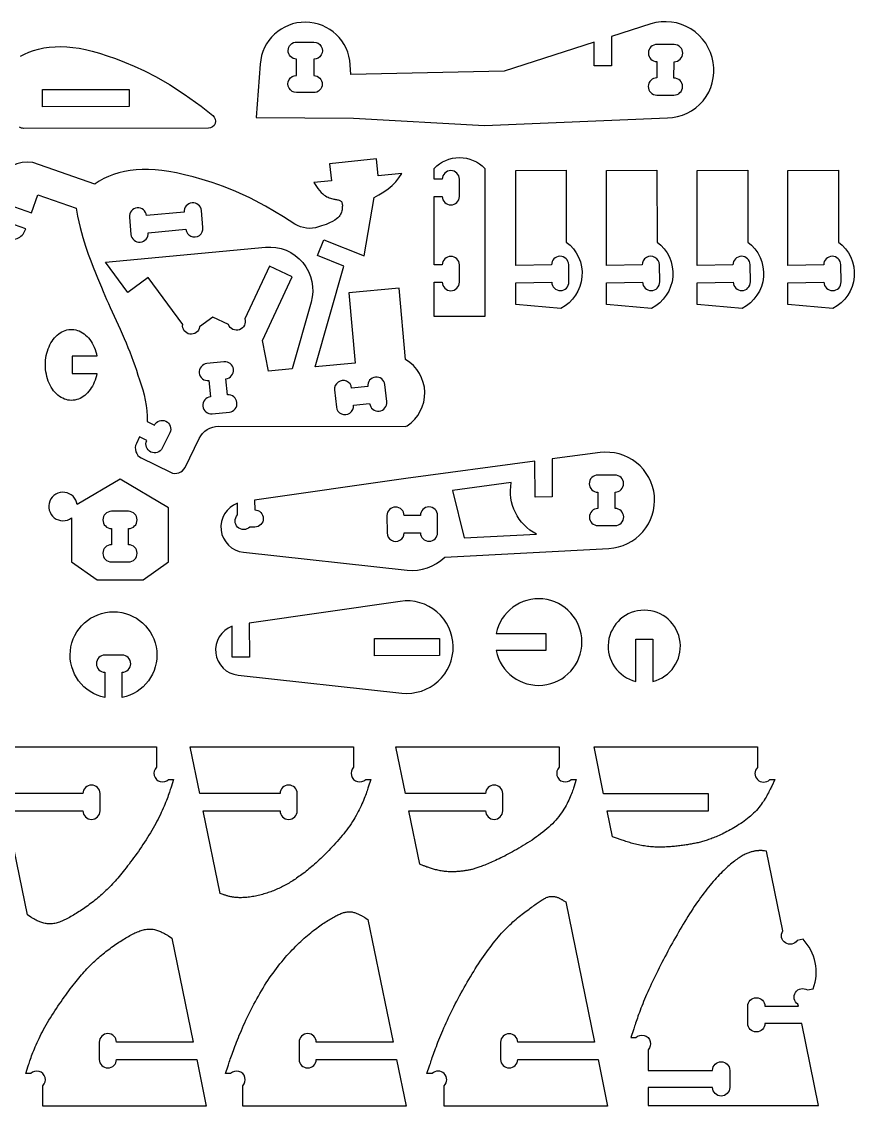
# Model space of a CAD drawing. Extents: x 792.4 to 836.1, y 6.7 to 36.6.
# Drawn here: x 824.03 to 836.14, y 6.92 to 22.71 of the extents above; entities that cross this region are included whole.
import ezdxf

# ---------------------------------------------------------------- set-up
doc = ezdxf.new("R2010")
doc.units = 0
doc.layers.add('EXTERNAL_CUT', color=1, linetype='CONTINUOUS')
doc.layers.add('INTERNAL_CUT', color=5, linetype='CONTINUOUS')

msp = doc.modelspace()

# ---------------------------------------------------------------- linework, layer by layer
at = {"layer": 'EXTERNAL_CUT', "flags": 128}
for points in [[(833.424, 21.31, 0.462339), (834.087, 22.113, 0.462339), (833.18, 22.675), (832.61, 22.491), (832.607, 22.066), (832.357, 22.068), (832.359, 22.411), (831.05, 21.99), (828.817, 21.938), (828.809, 22.082, 0.937775), (827.498, 22.091), (827.442, 21.314), (828.857, 21.304), (830.761, 21.197), (833.424, 21.31)], [(824.014, 22.205), (824.072, 22.238), (824.135, 22.267), (824.203, 22.291), (824.275, 22.311), (824.352, 22.327), (824.431, 22.338), (824.514, 22.344), (824.598, 22.346), (824.685, 22.343), (824.773, 22.335), (824.863, 22.322), (824.957, 22.304), (825.056, 22.28), (825.161, 22.25), (825.273, 22.214), (825.394, 22.171), (825.523, 22.121), (825.663, 22.063), (825.816, 21.993), (825.986, 21.905), (826.177, 21.793), (826.393, 21.653), (826.638, 21.478), (826.809, 21.345, -0.714484), (826.745, 21.157), (824.056, 21.156, -0.155709), (823.995, 21.175)], [(823.923, 20.016), (824.171, 19.929), (824.262, 20.19), (824.82, 19.995), (824.842, 19.879), (824.88, 19.714), (824.919, 19.569), (824.957, 19.441), (824.996, 19.327), (825.033, 19.227), (825.068, 19.137), (825.102, 19.055), (825.133, 18.981), (825.162, 18.911), (825.189, 18.846), (825.215, 18.784), (825.24, 18.724), (825.265, 18.666), (825.291, 18.607), (825.317, 18.548), (825.345, 18.487), (825.373, 18.425), (825.403, 18.362), (825.432, 18.297), (825.462, 18.232), (825.491, 18.166), (825.52, 18.1), (825.548, 18.034), (825.575, 17.968), (825.601, 17.902), (825.626, 17.837), (825.65, 17.77), (825.673, 17.703), (825.697, 17.636), (825.72, 17.567), (825.743, 17.496), (825.766, 17.424), (825.789, 17.35), (825.809, 17.276), (825.827, 17.2), (825.842, 17.123), (825.852, 17.045), (825.856, 16.967), (825.854, 16.889), (825.96, 16.837, -0.414214), (826.127, 16.894, -0.414214), (826.184, 16.727), (826.074, 16.503, -0.414214), (825.907, 16.446, -0.414214), (825.85, 16.613), (825.744, 16.665), (825.698, 16.571, 0.414214), (825.769, 16.36), (826.194, 16.151, 0.414214), (826.405, 16.223), (826.612, 16.645, -0.286049), (826.895, 16.821), (829.607, 16.819, 0.145967), (829.636, 16.828, 0.55612), (829.614, 17.792), (829.519, 18.831), (828.786, 18.764), (828.88, 17.74), (828.298, 17.687), (828.717, 19.151), (828.333, 19.304), (828.426, 19.536), (829.009, 19.303), (829.156, 20.151), (829.226, 20.189), (829.295, 20.231), (829.359, 20.277), (829.417, 20.326), (829.47, 20.379), (829.517, 20.436), (829.56, 20.499), (829.214, 20.463), (829.189, 20.711), (828.509, 20.642), (828.535, 20.393), (828.281, 20.368), (828.308, 20.324), (828.336, 20.283), (828.361, 20.25), (828.385, 20.223), (828.408, 20.202), (828.429, 20.186), (828.449, 20.173), (828.468, 20.162), (828.487, 20.153), (828.504, 20.146), (828.521, 20.14), (828.537, 20.135), (828.553, 20.131), (828.568, 20.127), (828.582, 20.124), (828.596, 20.122), (828.61, 20.119), (828.622, 20.117), (828.634, 20.114), (828.646, 20.11), (828.656, 20.107), (828.665, 20.102), (828.673, 20.097), (828.679, 20.09), (828.685, 20.082), (828.688, 20.073), (828.691, 20.063), (828.693, 20.052), (828.694, 20.04), (828.694, 20.027), (828.693, 20.013), (828.692, 19.999), (828.691, 19.985), (828.689, 19.97), (828.686, 19.954), (828.682, 19.938), (828.676, 19.922), (828.668, 19.906), (828.658, 19.889), (828.646, 19.873), (828.63, 19.856), (828.61, 19.838), (828.584, 19.82), (828.551, 19.801), (828.509, 19.781), (828.456, 19.759), (828.392, 19.736), (828.346, 19.721, -0.224413), (828.004, 19.764), (827.839, 19.869), (827.577, 20.022), (827.346, 20.143), (827.143, 20.237), (826.963, 20.31), (826.802, 20.367), (826.656, 20.412), (826.522, 20.45), (826.396, 20.482), (826.28, 20.508), (826.171, 20.529), (826.068, 20.544), (825.97, 20.553), (825.876, 20.558), (825.784, 20.558), (825.695, 20.552), (825.608, 20.542), (825.524, 20.528), (825.442, 20.509), (825.365, 20.485), (825.291, 20.457), (825.222, 20.425), (825.157, 20.389), (825.099, 20.348), (825.094, 20.344), (824.192, 20.659, 0.333944), (823.676, 20.394)], [(830.029, 18.419), (830.029, 18.918), (830.147, 18.918, 1), (830.397, 18.918), (830.397, 19.168, 1), (830.147, 19.168), (830.029, 19.168), (830.029, 20.166), (830.147, 20.166, 1), (830.397, 20.166), (830.397, 20.416, 1), (830.147, 20.416), (830.029, 20.416), (830.029, 20.573, -0.428571), (830.765, 20.573), (830.765, 18.419), (830.029, 18.419)], [(831.216, 18.593), (831.216, 18.91), (831.74, 18.918, 1), (831.99, 18.922), (831.986, 19.172, 1), (831.737, 19.168), (831.216, 19.16), (831.215, 20.545), (831.951, 20.546), (831.951, 19.502, -0.55612), (831.872, 18.537), (831.216, 18.593)], [(832.536, 18.593), (832.536, 18.91), (833.06, 18.918, 1), (833.31, 18.922), (833.306, 19.172, 1), (833.056, 19.168), (832.535, 19.16), (832.535, 20.545), (833.27, 20.546), (833.271, 19.502, -0.55612), (833.192, 18.537), (832.536, 18.593)], [(833.855, 18.593), (833.855, 18.91), (834.38, 18.918, 1), (834.629, 18.922), (834.625, 19.172, 1), (834.376, 19.168), (833.855, 19.16), (833.854, 20.545), (834.59, 20.546), (834.591, 19.502, -0.55612), (834.511, 18.537), (833.855, 18.593)], [(835.175, 18.593), (835.175, 18.91), (835.699, 18.918, 1), (835.949, 18.922), (835.945, 19.172, 1), (835.696, 19.168), (835.175, 19.16), (835.174, 20.545), (835.91, 20.546), (835.91, 19.502, -0.55612), (835.831, 18.537), (835.175, 18.593)], [(823.816, 19.552, 0.432652), (824.088, 19.694), (823.84, 19.78)], [(825.247, 19.21), (827.575, 19.427, -0.527867), (828.239, 18.627), (827.962, 17.656), (827.621, 17.625), (827.531, 18.069), (827.966, 18.997), (827.633, 19.153), (827.273, 18.386, -0.414214), (827.198, 18.226, -0.414214), (827.038, 18.301), (826.81, 18.408), (826.618, 18.267, -0.414214), (826.476, 18.162, -0.414214), (826.371, 18.304), (825.868, 18.987), (825.572, 18.769), (825.247, 19.21)], [(827.255, 14.988), (829.639, 14.728, 0.225057), (830.183, 14.917), (832.572, 15.044, 0.425796), (833.233, 15.808, 0.425796), (832.443, 16.437), (831.745, 16.345), (831.747, 15.792), (831.497, 15.791), (831.495, 16.311), (829.619, 16.063), (827.418, 15.744), (827.419, 15.604, -0.414214), (827.544, 15.48, -0.414214), (827.42, 15.355), (827.347, 15.354, -1), (827.17, 15.53), (827.169, 15.7, 0.793291), (827.255, 14.988)], [(824.836, 15.683, 0.76331), (824.439, 15.732, 0.76331), (824.755, 15.488), (824.755, 14.847), (825.125, 14.584), (825.794, 14.584), (826.164, 14.847), (826.164, 15.635), (825.46, 16.052), (824.836, 15.683)], [(827.177, 13.199), (829.561, 12.938, 0.45175), (830.306, 13.619, 0.45175), (829.537, 14.273), (827.34, 13.954), (827.342, 13.46), (827.093, 13.459), (827.091, 13.91, 0.793291), (827.177, 13.199)], [(830.931, 13.805), (831.654, 13.805), (831.654, 13.556), (830.931, 13.556, 0.905035), (832.179, 13.68, 0.905035), (830.931, 13.805)], [(825.24, 12.872, -0.905035), (825.365, 14.121, -0.905035), (825.49, 12.872), (825.49, 13.241, 0.414214), (825.615, 13.366, 0.414214), (825.49, 13.49), (825.24, 13.49, 0.414214), (825.116, 13.366, 0.414214), (825.24, 13.241), (825.24, 12.872)], [(832.961, 13.108), (832.961, 13.724), (833.21, 13.724), (833.21, 13.108, 0.886757), (833.086, 14.144, 0.886757), (832.961, 13.108)], [(823.612, 12.158), (825.99, 12.158), (825.99, 11.858, 1), (826.166, 11.682), (826.239, 11.682), (826.203, 11.569), (826.197, 11.552), (826.191, 11.534), (826.185, 11.515), (826.178, 11.494), (826.17, 11.472), (826.162, 11.449), (826.153, 11.425), (826.144, 11.4), (826.134, 11.374), (826.123, 11.347), (826.112, 11.319), (826.1, 11.291), (826.088, 11.261), (826.074, 11.231), (826.06, 11.201), (826.046, 11.169), (826.03, 11.137), (826.014, 11.105), (825.997, 11.072), (825.979, 11.039), (825.961, 11.006), (825.941, 10.972), (825.922, 10.938), (825.901, 10.904), (825.88, 10.87), (825.859, 10.836), (825.838, 10.802), (825.816, 10.768), (825.793, 10.735), (825.771, 10.701), (825.748, 10.668), (825.726, 10.635), (825.703, 10.603), (825.68, 10.571), (825.658, 10.54), (825.635, 10.509), (825.613, 10.48), (825.591, 10.45), (825.569, 10.422), (825.548, 10.394), (825.527, 10.368), (825.507, 10.342), (825.486, 10.317), (825.466, 10.292), (825.446, 10.269), (825.427, 10.246), (825.407, 10.223), (825.388, 10.201), (825.369, 10.18), (825.35, 10.16), (825.331, 10.139), (825.311, 10.12), (825.292, 10.1), (825.273, 10.081), (825.254, 10.063), (825.235, 10.044), (825.215, 10.026), (825.195, 10.009), (825.176, 9.991), (825.155, 9.974), (825.135, 9.957), (825.115, 9.94), (825.094, 9.923), (825.073, 9.907), (825.052, 9.891), (825.031, 9.875), (825.01, 9.859), (824.989, 9.844), (824.968, 9.829), (824.947, 9.814), (824.926, 9.799), (824.905, 9.785), (824.884, 9.771), (824.863, 9.758), (824.843, 9.745), (824.822, 9.732), (824.802, 9.72), (824.782, 9.708), (824.762, 9.696), (824.743, 9.685), (824.724, 9.674), (824.705, 9.664), (824.686, 9.654), (824.668, 9.645), (824.65, 9.636), (824.632, 9.628), (824.614, 9.62), (824.597, 9.613), (824.579, 9.606), (824.562, 9.601), (824.545, 9.595), (824.529, 9.591), (824.512, 9.587), (824.496, 9.584), (824.479, 9.581), (824.463, 9.579), (824.447, 9.579), (824.431, 9.578), (824.415, 9.579), (824.4, 9.58), (824.384, 9.583), (824.369, 9.585), (824.353, 9.589), (824.338, 9.593), (824.324, 9.598), (824.309, 9.603), (824.295, 9.608), (824.281, 9.614), (824.268, 9.62), (824.255, 9.626), (824.242, 9.632), (824.23, 9.639), (824.219, 9.645), (824.208, 9.651), (824.198, 9.657), (824.188, 9.663), (824.179, 9.669), (824.17, 9.674), (824.162, 9.679), (824.113, 9.71)], [(829.108, 11.682), (829.071, 11.569), (829.065, 11.552), (829.06, 11.534), (829.053, 11.515), (829.046, 11.494), (829.038, 11.473), (829.03, 11.45), (829.021, 11.427), (829.012, 11.402), (829.001, 11.377), (828.991, 11.351), (828.979, 11.324), (828.967, 11.297), (828.954, 11.269), (828.94, 11.241), (828.926, 11.213), (828.91, 11.184), (828.894, 11.155), (828.877, 11.125), (828.86, 11.096), (828.841, 11.067), (828.821, 11.037), (828.801, 11.008), (828.78, 10.979), (828.759, 10.95), (828.737, 10.921), (828.714, 10.892), (828.691, 10.864), (828.668, 10.835), (828.644, 10.807), (828.62, 10.78), (828.596, 10.753), (828.571, 10.726), (828.547, 10.7), (828.523, 10.674), (828.498, 10.649), (828.474, 10.624), (828.45, 10.6), (828.426, 10.576), (828.403, 10.553), (828.38, 10.531), (828.357, 10.51), (828.334, 10.489), (828.312, 10.469), (828.291, 10.45), (828.269, 10.431), (828.248, 10.413), (828.227, 10.395), (828.206, 10.378), (828.186, 10.361), (828.166, 10.345), (828.146, 10.329), (828.126, 10.314), (828.106, 10.3), (828.087, 10.285), (828.067, 10.272), (828.048, 10.258), (828.029, 10.245), (828.01, 10.232), (827.992, 10.22), (827.973, 10.208), (827.955, 10.196), (827.936, 10.185), (827.918, 10.174), (827.899, 10.163), (827.881, 10.152), (827.862, 10.142), (827.844, 10.132), (827.825, 10.123), (827.807, 10.113), (827.788, 10.104), (827.769, 10.095), (827.751, 10.087), (827.732, 10.078), (827.713, 10.07), (827.693, 10.062), (827.674, 10.055), (827.654, 10.048), (827.635, 10.04), (827.614, 10.034), (827.594, 10.027), (827.574, 10.021), (827.553, 10.015), (827.532, 10.009), (827.512, 10.003), (827.491, 9.998), (827.47, 9.993), (827.449, 9.988), (827.428, 9.984), (827.407, 9.98), (827.386, 9.976), (827.366, 9.973), (827.345, 9.97), (827.325, 9.967), (827.305, 9.965), (827.286, 9.963), (827.266, 9.962), (827.248, 9.961), (827.229, 9.96), (827.211, 9.96), (827.193, 9.96), (827.176, 9.961), (827.16, 9.962), (827.144, 9.964), (827.128, 9.965), (827.113, 9.967), (827.098, 9.97), (827.084, 9.972), (827.071, 9.975), (827.058, 9.977), (827.046, 9.98), (827.034, 9.983), (827.023, 9.986), (827.012, 9.989), (827.002, 9.992), (826.993, 9.995), (826.984, 9.998), (826.976, 10.001), (826.968, 10.003), (826.961, 10.006), (826.918, 10.021), (826.671, 11.225), (827.788, 11.225, 1), (828.037, 11.225), (828.037, 11.475, 1), (827.788, 11.475), (826.62, 11.475), (826.48, 12.158), (828.858, 12.158), (828.858, 11.858, 1), (829.034, 11.682), (829.108, 11.682)], [(829.82, 10.447), (829.661, 11.225), (830.778, 11.225, 1), (831.027, 11.225), (831.027, 11.475, 1), (830.778, 11.475), (829.61, 11.475), (829.47, 12.158), (831.848, 12.158), (831.848, 11.858, 1), (832.024, 11.682), (832.097, 11.682), (832.061, 11.569), (832.055, 11.552), (832.049, 11.534), (832.043, 11.515), (832.035, 11.495), (832.027, 11.473), (832.019, 11.451), (832.009, 11.428), (831.999, 11.404), (831.988, 11.38), (831.976, 11.354), (831.963, 11.329), (831.949, 11.303), (831.934, 11.276), (831.918, 11.249), (831.901, 11.223), (831.883, 11.196), (831.864, 11.169), (831.843, 11.142), (831.821, 11.115), (831.798, 11.089), (831.774, 11.063), (831.749, 11.037), (831.722, 11.012), (831.695, 10.987), (831.667, 10.962), (831.638, 10.938), (831.608, 10.914), (831.578, 10.89), (831.547, 10.867), (831.516, 10.844), (831.484, 10.822), (831.453, 10.8), (831.421, 10.779), (831.389, 10.758), (831.357, 10.738), (831.325, 10.718), (831.293, 10.699), (831.262, 10.681), (831.231, 10.663), (831.2, 10.645), (831.17, 10.628), (831.14, 10.612), (831.111, 10.597), (831.083, 10.582), (831.055, 10.567), (831.027, 10.553), (831, 10.54), (830.974, 10.527), (830.948, 10.515), (830.923, 10.503), (830.899, 10.492), (830.875, 10.482), (830.852, 10.472), (830.83, 10.462), (830.809, 10.453), (830.788, 10.444), (830.768, 10.436), (830.749, 10.429), (830.731, 10.422), (830.713, 10.415), (830.696, 10.409), (830.681, 10.403), (830.665, 10.398), (830.651, 10.393), (830.636, 10.388), (830.623, 10.384), (830.609, 10.38), (830.596, 10.376), (830.584, 10.373), (830.571, 10.37), (830.559, 10.367), (830.547, 10.364), (830.535, 10.362), (830.523, 10.36), (830.511, 10.357), (830.499, 10.355), (830.486, 10.354), (830.474, 10.352), (830.461, 10.35), (830.447, 10.348), (830.433, 10.347), (830.419, 10.345), (830.405, 10.344), (830.39, 10.342), (830.375, 10.341), (830.36, 10.34), (830.345, 10.339), (830.329, 10.339), (830.313, 10.338), (830.297, 10.338), (830.281, 10.338), (830.265, 10.338), (830.249, 10.338), (830.232, 10.339), (830.216, 10.34), (830.199, 10.341), (830.182, 10.343), (830.166, 10.345), (830.149, 10.347), (830.133, 10.35), (830.116, 10.353), (830.1, 10.356), (830.083, 10.36), (830.067, 10.364), (830.051, 10.368), (830.036, 10.372), (830.02, 10.376), (830.005, 10.381), (829.991, 10.385), (829.977, 10.39), (829.963, 10.394), (829.95, 10.399), (829.937, 10.403), (829.925, 10.407), (829.914, 10.412), (829.903, 10.416), (829.893, 10.419), (829.883, 10.423), (829.875, 10.426), (829.82, 10.447)], [(832.623, 10.848), (832.546, 11.223), (834.018, 11.223), (834.018, 11.472), (832.495, 11.472), (832.355, 12.156), (834.733, 12.156), (834.733, 11.856, 0.414214), (834.733, 11.679, 0.414214), (834.91, 11.679), (834.983, 11.679), (834.939, 11.584), (834.933, 11.569), (834.925, 11.554), (834.918, 11.538), (834.909, 11.521), (834.9, 11.503), (834.891, 11.484), (834.88, 11.465), (834.869, 11.445), (834.857, 11.424), (834.845, 11.403), (834.832, 11.382), (834.818, 11.361), (834.803, 11.339), (834.787, 11.317), (834.771, 11.296), (834.754, 11.274), (834.736, 11.252), (834.717, 11.231), (834.697, 11.21), (834.676, 11.189), (834.655, 11.169), (834.632, 11.149), (834.61, 11.13), (834.586, 11.111), (834.562, 11.093), (834.538, 11.075), (834.513, 11.057), (834.488, 11.04), (834.463, 11.024), (834.437, 11.008), (834.412, 10.992), (834.387, 10.977), (834.362, 10.962), (834.337, 10.948), (834.312, 10.935), (834.288, 10.922), (834.264, 10.91), (834.241, 10.898), (834.218, 10.887), (834.196, 10.877), (834.174, 10.867), (834.153, 10.857), (834.133, 10.848), (834.113, 10.84), (834.094, 10.832), (834.075, 10.825), (834.057, 10.818), (834.039, 10.811), (834.021, 10.805), (834.003, 10.799), (833.986, 10.793), (833.969, 10.788), (833.952, 10.783), (833.935, 10.778), (833.919, 10.774), (833.902, 10.77), (833.885, 10.765), (833.869, 10.761), (833.852, 10.758), (833.835, 10.754), (833.818, 10.75), (833.801, 10.747), (833.784, 10.743), (833.766, 10.74), (833.749, 10.737), (833.731, 10.734), (833.713, 10.731), (833.696, 10.728), (833.677, 10.725), (833.659, 10.723), (833.641, 10.72), (833.622, 10.718), (833.604, 10.716), (833.585, 10.713), (833.566, 10.711), (833.547, 10.709), (833.527, 10.707), (833.508, 10.706), (833.488, 10.704), (833.468, 10.703), (833.448, 10.701), (833.428, 10.7), (833.408, 10.699), (833.387, 10.698), (833.367, 10.697), (833.346, 10.697), (833.325, 10.697), (833.304, 10.697), (833.283, 10.697), (833.261, 10.697), (833.24, 10.698), (833.219, 10.699), (833.197, 10.7), (833.175, 10.702), (833.154, 10.704), (833.132, 10.707), (833.11, 10.709), (833.088, 10.713), (833.066, 10.716), (833.044, 10.72), (833.023, 10.725), (833.001, 10.729), (832.979, 10.734), (832.958, 10.74), (832.936, 10.745), (832.915, 10.751), (832.895, 10.756), (832.875, 10.762), (832.855, 10.768), (832.836, 10.774), (832.817, 10.78), (832.799, 10.786), (832.782, 10.792), (832.766, 10.797), (832.75, 10.803), (832.736, 10.808), (832.722, 10.813), (832.709, 10.817), (832.697, 10.821), (832.623, 10.848)], [(824.113, 9.71), (823.803, 11.225), (824.92, 11.225, 1), (825.169, 11.225), (825.169, 11.475, 1), (824.92, 11.475), (823.752, 11.475)], [(834.864, 10.639), (834.835, 10.642), (834.83, 10.643), (834.825, 10.643), (834.82, 10.643), (834.814, 10.644), (834.808, 10.644), (834.801, 10.645), (834.794, 10.645), (834.786, 10.645), (834.779, 10.645), (834.771, 10.645), (834.762, 10.645), (834.754, 10.645), (834.745, 10.644), (834.735, 10.644), (834.726, 10.643), (834.716, 10.642), (834.706, 10.641), (834.696, 10.639), (834.685, 10.637), (834.674, 10.635), (834.663, 10.633), (834.652, 10.63), (834.641, 10.627), (834.629, 10.623), (834.617, 10.619), (834.605, 10.615), (834.592, 10.61), (834.579, 10.604), (834.566, 10.599), (834.553, 10.592), (834.539, 10.585), (834.525, 10.578), (834.51, 10.569), (834.495, 10.56), (834.48, 10.551), (834.464, 10.541), (834.448, 10.53), (834.431, 10.518), (834.414, 10.505), (834.397, 10.492), (834.379, 10.478), (834.36, 10.463), (834.341, 10.447), (834.322, 10.43), (834.302, 10.413), (834.282, 10.395), (834.261, 10.375), (834.241, 10.356), (834.22, 10.335), (834.198, 10.313), (834.177, 10.291), (834.155, 10.268), (834.133, 10.244), (834.11, 10.219), (834.088, 10.194), (834.065, 10.168), (834.043, 10.141), (834.02, 10.113), (833.997, 10.084), (833.974, 10.055), (833.951, 10.025), (833.928, 9.994), (833.905, 9.963), (833.882, 9.931), (833.859, 9.898), (833.836, 9.864), (833.813, 9.83), (833.79, 9.796), (833.767, 9.76), (833.744, 9.725), (833.721, 9.688), (833.698, 9.652), (833.676, 9.614), (833.653, 9.577), (833.63, 9.539), (833.607, 9.5), (833.585, 9.461), (833.562, 9.422), (833.54, 9.383), (833.517, 9.343), (833.495, 9.303), (833.472, 9.263), (833.45, 9.222), (833.428, 9.182), (833.407, 9.141), (833.385, 9.1), (833.364, 9.06), (833.343, 9.019), (833.322, 8.978), (833.302, 8.938), (833.281, 8.898), (833.262, 8.858), (833.242, 8.818), (833.223, 8.779), (833.205, 8.74), (833.187, 8.702), (833.17, 8.664), (833.153, 8.626), (833.136, 8.589), (833.12, 8.553), (833.105, 8.518), (833.09, 8.483), (833.076, 8.448), (833.063, 8.415), (833.05, 8.383), (833.038, 8.351), (833.026, 8.32), (833.015, 8.29), (833.004, 8.262), (832.994, 8.234), (832.985, 8.207), (832.976, 8.182), (832.967, 8.157), (832.959, 8.134), (832.952, 8.112), (832.945, 8.091), (832.938, 8.071), (832.932, 8.053), (832.927, 8.037), (832.89, 7.924), (832.963, 7.924, -1), (833.14, 7.747), (833.14, 7.448), (834.079, 7.448, -1), (834.329, 7.448), (834.329, 7.198, -1), (834.079, 7.198), (833.14, 7.198), (833.14, 6.935), (835.622, 6.935), (835.378, 8.131), (834.841, 8.131, -1), (834.591, 8.131), (834.591, 8.38, -1), (834.841, 8.38), (835.327, 8.38), (835.321, 8.41, -1), (835.458, 8.618), (835.543, 8.635, 0.285714), (835.395, 9.356), (835.311, 9.339, -0.414214), (835.138, 9.303, -0.414214), (835.102, 9.476), (834.864, 10.639)], [(831.944, 9.9), (832.362, 7.857), (831.245, 7.857, 1), (830.996, 7.857), (830.996, 7.608, 1), (831.245, 7.608), (832.413, 7.608), (832.553, 6.925), (830.175, 6.925), (830.175, 7.224, 1), (829.999, 7.401), (829.925, 7.401), (829.962, 7.514), (829.968, 7.53), (829.974, 7.549), (829.98, 7.568), (829.987, 7.589), (829.994, 7.611), (830.002, 7.634), (830.011, 7.659), (830.02, 7.684), (830.029, 7.711), (830.039, 7.739), (830.05, 7.767), (830.061, 7.797), (830.073, 7.828), (830.085, 7.86), (830.098, 7.892), (830.112, 7.926), (830.126, 7.96), (830.14, 7.995), (830.156, 8.03), (830.171, 8.066), (830.188, 8.103), (830.205, 8.141), (830.222, 8.179), (830.24, 8.217), (830.259, 8.256), (830.278, 8.295), (830.297, 8.334), (830.317, 8.374), (830.337, 8.414), (830.358, 8.454), (830.379, 8.494), (830.4, 8.534), (830.422, 8.574), (830.444, 8.614), (830.466, 8.654), (830.489, 8.694), (830.511, 8.733), (830.534, 8.772), (830.557, 8.811), (830.58, 8.85), (830.604, 8.888), (830.627, 8.925), (830.651, 8.962), (830.674, 8.999), (830.698, 9.035), (830.722, 9.07), (830.746, 9.105), (830.77, 9.139), (830.794, 9.173), (830.818, 9.206), (830.842, 9.238), (830.866, 9.27), (830.89, 9.301), (830.915, 9.331), (830.939, 9.361), (830.963, 9.389), (830.987, 9.417), (831.011, 9.444), (831.035, 9.47), (831.059, 9.495), (831.082, 9.519), (831.106, 9.543), (831.129, 9.565), (831.153, 9.587), (831.176, 9.608), (831.199, 9.628), (831.221, 9.648), (831.244, 9.666), (831.266, 9.685), (831.287, 9.702), (831.309, 9.719), (831.33, 9.735), (831.35, 9.751), (831.37, 9.766), (831.39, 9.78), (831.409, 9.794), (831.428, 9.808), (831.446, 9.821), (831.463, 9.834), (831.48, 9.846), (831.496, 9.858), (831.512, 9.869), (831.528, 9.88), (831.542, 9.891), (831.557, 9.901), (831.571, 9.91), (831.584, 9.919), (831.598, 9.928), (831.61, 9.935), (831.623, 9.943), (831.635, 9.949), (831.647, 9.955), (831.659, 9.961), (831.671, 9.966), (831.682, 9.97), (831.693, 9.973), (831.705, 9.976), (831.716, 9.978), (831.727, 9.979), (831.738, 9.98), (831.749, 9.98), (831.76, 9.979), (831.77, 9.978), (831.781, 9.976), (831.791, 9.974), (831.802, 9.971), (831.812, 9.968), (831.822, 9.965), (831.831, 9.961), (831.841, 9.957), (831.85, 9.953), (831.858, 9.949), (831.867, 9.945), (831.875, 9.94), (831.882, 9.936), (831.889, 9.932), (831.896, 9.928), (831.902, 9.925), (831.908, 9.921), (831.944, 9.9)], [(829.066, 9.642), (829.431, 7.857), (828.315, 7.857, 1), (828.065, 7.857), (828.065, 7.608, 1), (828.315, 7.608), (829.483, 7.608), (829.622, 6.925), (827.245, 6.925), (827.245, 7.224, 1), (827.068, 7.401), (826.995, 7.401), (827.032, 7.514), (827.037, 7.53), (827.043, 7.549), (827.049, 7.568), (827.056, 7.589), (827.064, 7.611), (827.072, 7.634), (827.08, 7.659), (827.089, 7.684), (827.099, 7.711), (827.109, 7.739), (827.12, 7.767), (827.131, 7.797), (827.143, 7.828), (827.155, 7.86), (827.168, 7.892), (827.181, 7.926), (827.195, 7.96), (827.21, 7.995), (827.225, 8.03), (827.241, 8.066), (827.257, 8.103), (827.274, 8.141), (827.292, 8.178), (827.31, 8.217), (827.329, 8.255), (827.348, 8.294), (827.367, 8.333), (827.387, 8.372), (827.408, 8.412), (827.429, 8.451), (827.45, 8.49), (827.472, 8.529), (827.494, 8.568), (827.517, 8.606), (827.54, 8.645), (827.563, 8.683), (827.587, 8.72), (827.611, 8.757), (827.635, 8.793), (827.66, 8.828), (827.685, 8.863), (827.71, 8.897), (827.735, 8.931), (827.76, 8.964), (827.786, 8.996), (827.811, 9.027), (827.837, 9.058), (827.863, 9.088), (827.888, 9.117), (827.914, 9.146), (827.94, 9.173), (827.966, 9.201), (827.991, 9.227), (828.016, 9.253), (828.042, 9.277), (828.067, 9.302), (828.092, 9.325), (828.116, 9.348), (828.14, 9.37), (828.164, 9.391), (828.188, 9.411), (828.212, 9.431), (828.235, 9.45), (828.257, 9.468), (828.28, 9.486), (828.302, 9.503), (828.323, 9.519), (828.345, 9.535), (828.366, 9.55), (828.386, 9.564), (828.406, 9.578), (828.426, 9.591), (828.445, 9.604), (828.464, 9.616), (828.483, 9.628), (828.501, 9.639), (828.518, 9.649), (828.536, 9.659), (828.552, 9.669), (828.569, 9.678), (828.585, 9.687), (828.6, 9.695), (828.615, 9.703), (828.63, 9.71), (828.644, 9.717), (828.658, 9.723), (828.672, 9.729), (828.686, 9.734), (828.699, 9.739), (828.712, 9.743), (828.725, 9.747), (828.737, 9.75), (828.75, 9.752), (828.762, 9.754), (828.775, 9.755), (828.787, 9.756), (828.799, 9.756), (828.811, 9.755), (828.823, 9.754), (828.835, 9.753), (828.847, 9.75), (828.859, 9.747), (828.871, 9.744), (828.883, 9.74), (828.895, 9.736), (828.906, 9.732), (828.917, 9.727), (828.928, 9.722), (828.939, 9.717), (828.95, 9.712), (828.96, 9.706), (828.97, 9.701), (828.979, 9.696), (828.988, 9.691), (828.997, 9.685), (829.005, 9.681), (829.012, 9.676), (829.019, 9.672), (829.025, 9.667), (829.066, 9.642)], [(826.214, 9.373), (826.524, 7.857), (825.408, 7.857, 1), (825.158, 7.857), (825.158, 7.608, 1), (825.408, 7.608), (826.575, 7.608), (826.715, 6.925), (824.337, 6.925), (824.337, 7.224, 1), (824.161, 7.401), (824.088, 7.401), (824.124, 7.514), (824.13, 7.53), (824.136, 7.548), (824.142, 7.568), (824.149, 7.588), (824.157, 7.61), (824.165, 7.633), (824.174, 7.657), (824.183, 7.682), (824.193, 7.708), (824.204, 7.735), (824.215, 7.763), (824.227, 7.792), (824.24, 7.821), (824.253, 7.851), (824.267, 7.882), (824.282, 7.913), (824.297, 7.945), (824.313, 7.977), (824.33, 8.01), (824.348, 8.043), (824.367, 8.077), (824.386, 8.11), (824.406, 8.144), (824.426, 8.178), (824.447, 8.212), (824.468, 8.246), (824.49, 8.28), (824.512, 8.314), (824.534, 8.348), (824.556, 8.381), (824.579, 8.414), (824.602, 8.447), (824.624, 8.479), (824.647, 8.511), (824.67, 8.542), (824.692, 8.573), (824.714, 8.603), (824.736, 8.632), (824.758, 8.661), (824.779, 8.688), (824.8, 8.715), (824.821, 8.741), (824.841, 8.766), (824.861, 8.79), (824.881, 8.814), (824.9, 8.837), (824.92, 8.859), (824.939, 8.881), (824.958, 8.902), (824.978, 8.923), (824.997, 8.943), (825.016, 8.963), (825.035, 8.982), (825.054, 9.001), (825.073, 9.02), (825.093, 9.038), (825.112, 9.056), (825.132, 9.074), (825.152, 9.091), (825.172, 9.109), (825.192, 9.126), (825.213, 9.143), (825.233, 9.159), (825.254, 9.176), (825.275, 9.192), (825.296, 9.208), (825.317, 9.223), (825.338, 9.239), (825.359, 9.254), (825.38, 9.269), (825.401, 9.283), (825.422, 9.297), (825.443, 9.311), (825.464, 9.325), (825.485, 9.338), (825.505, 9.351), (825.525, 9.363), (825.545, 9.375), (825.565, 9.386), (825.584, 9.398), (825.603, 9.408), (825.622, 9.419), (825.641, 9.428), (825.659, 9.438), (825.677, 9.447), (825.695, 9.455), (825.713, 9.462), (825.731, 9.47), (825.748, 9.476), (825.765, 9.482), (825.782, 9.487), (825.799, 9.492), (825.815, 9.496), (825.832, 9.499), (825.848, 9.501), (825.864, 9.503), (825.88, 9.504), (825.896, 9.504), (825.912, 9.504), (825.928, 9.502), (825.943, 9.5), (825.959, 9.497), (825.974, 9.494), (825.989, 9.489), (826.004, 9.485), (826.018, 9.48), (826.032, 9.474), (826.046, 9.469), (826.059, 9.463), (826.072, 9.456), (826.085, 9.45), (826.097, 9.444), (826.108, 9.438), (826.119, 9.431), (826.13, 9.425), (826.139, 9.419), (826.149, 9.414), (826.157, 9.408), (826.165, 9.404), (826.214, 9.373)]]:
    msp.add_lwpolyline(points, format="xyb", dxfattribs=at)
msp.add_lwpolyline([(824.765, 17.839), (824.765, 17.59), (825.122, 17.59), (825.115, 17.557), (825.107, 17.525), (825.097, 17.493), (825.085, 17.463), (825.072, 17.434), (825.058, 17.406), (825.042, 17.379), (825.025, 17.354), (825.007, 17.33), (824.988, 17.309), (824.968, 17.288), (824.947, 17.27), (824.924, 17.254), (824.902, 17.239), (824.878, 17.227), (824.854, 17.217), (824.829, 17.209), (824.804, 17.203), (824.778, 17.199), (824.753, 17.198), (824.727, 17.2), (824.702, 17.203), (824.676, 17.209), (824.651, 17.217), (824.627, 17.228), (824.603, 17.241), (824.579, 17.256), (824.557, 17.273), (824.535, 17.293), (824.514, 17.314), (824.494, 17.337), (824.476, 17.362), (824.459, 17.389), (824.443, 17.417), (824.429, 17.447), (824.416, 17.478), (824.405, 17.51), (824.395, 17.543), (824.388, 17.577), (824.381, 17.611), (824.377, 17.645), (824.375, 17.68), (824.374, 17.715), (824.375, 17.75), (824.377, 17.784), (824.381, 17.818), (824.387, 17.851), (824.395, 17.884), (824.404, 17.916), (824.414, 17.947), (824.427, 17.977), (824.44, 18.006), (824.455, 18.033), (824.471, 18.059), (824.488, 18.084), (824.507, 18.107), (824.526, 18.128), (824.547, 18.147), (824.569, 18.165), (824.591, 18.181), (824.614, 18.194), (824.638, 18.206), (824.663, 18.215), (824.688, 18.223), (824.713, 18.227), (824.738, 18.23), (824.764, 18.23), (824.789, 18.228), (824.815, 18.224), (824.84, 18.217), (824.865, 18.208), (824.889, 18.196), (824.913, 18.182), (824.936, 18.167), (824.959, 18.148), (824.98, 18.128), (825.001, 18.106), (825.02, 18.082), (825.038, 18.056), (825.054, 18.029), (825.07, 18), (825.083, 17.97), (825.096, 17.939), (825.106, 17.906), (825.115, 17.873), (825.122, 17.839), (824.765, 17.839)], dxfattribs=at)
at = {"layer": 'INTERNAL_CUT', "flags": 128}
for points in [[(828.277, 21.995), (828.277, 21.925, -1), (828.275, 21.676), (828.026, 21.678, -1), (828.027, 21.927), (828.029, 22.164, -1), (828.031, 22.413), (828.28, 22.412, -1), (828.279, 22.162), (828.277, 21.995)], [(833.267, 21.641), (833.517, 21.64, 0.414214), (833.642, 21.764, 0.414214), (833.518, 21.889), (833.52, 22.126, 0.414214), (833.646, 22.25, 0.414214), (833.522, 22.375), (833.272, 22.377, 1), (833.27, 22.127), (833.269, 21.891, 1), (833.267, 21.641)], [(825.619, 19.614, 1), (825.868, 19.637), (826.417, 19.689, 1), (826.666, 19.712), (826.643, 19.96, 1), (826.394, 19.937), (825.845, 19.886, 1), (825.596, 19.863), (825.619, 19.614)], [(826.802, 17.002), (827.05, 17.028, 0.414214), (827.161, 17.166, 0.414214), (827.024, 17.276), (826.999, 17.512, 1), (826.972, 17.76), (826.724, 17.733, 0.414214), (826.613, 17.596, 0.414214), (826.75, 17.485), (826.775, 17.25, 0.414214), (826.664, 17.113, 0.414214), (826.802, 17.002)], [(828.607, 17.101, 1), (828.855, 17.127), (829.091, 17.152, 1), (829.339, 17.179), (829.312, 17.427, 1), (829.064, 17.4), (828.829, 17.376, 1), (828.581, 17.349), (828.607, 17.101)], [(832.412, 15.375), (832.661, 15.376, 0.414214), (832.786, 15.501, 0.414214), (832.66, 15.625), (832.66, 15.862, 0.414214), (832.784, 15.987, 0.414214), (832.659, 16.111), (832.409, 16.11, 0.414214), (832.285, 15.985, 0.414214), (832.41, 15.861), (832.411, 15.624, 0.414214), (832.287, 15.499, 0.414214), (832.412, 15.375)], [(830.464, 15.195), (831.52, 15.251, -0.331221), (831.151, 16.001), (830.297, 15.888), (830.464, 15.195)], [(829.344, 15.27, 1), (829.594, 15.271), (829.83, 15.272, 1), (830.08, 15.273), (830.079, 15.523, 1), (829.829, 15.522), (829.593, 15.521, 1), (829.343, 15.52), (829.344, 15.27)], [(825.335, 15.583, 1), (825.335, 15.333), (825.335, 15.097, 1), (825.335, 14.847), (825.584, 14.847, 1), (825.584, 15.097), (825.584, 15.333, 1), (825.584, 15.583), (825.335, 15.583)]]:
    msp.add_lwpolyline(points, format="xyb", dxfattribs=at)
for points in [[(824.331, 21.471), (824.331, 21.721), (825.592, 21.721), (825.592, 21.472), (824.331, 21.471)], [(829.161, 13.48), (829.16, 13.73), (830.106, 13.734), (830.107, 13.484), (829.161, 13.48)]]:
    msp.add_lwpolyline(points, dxfattribs=at)

doc.saveas('drawing.dxf')
